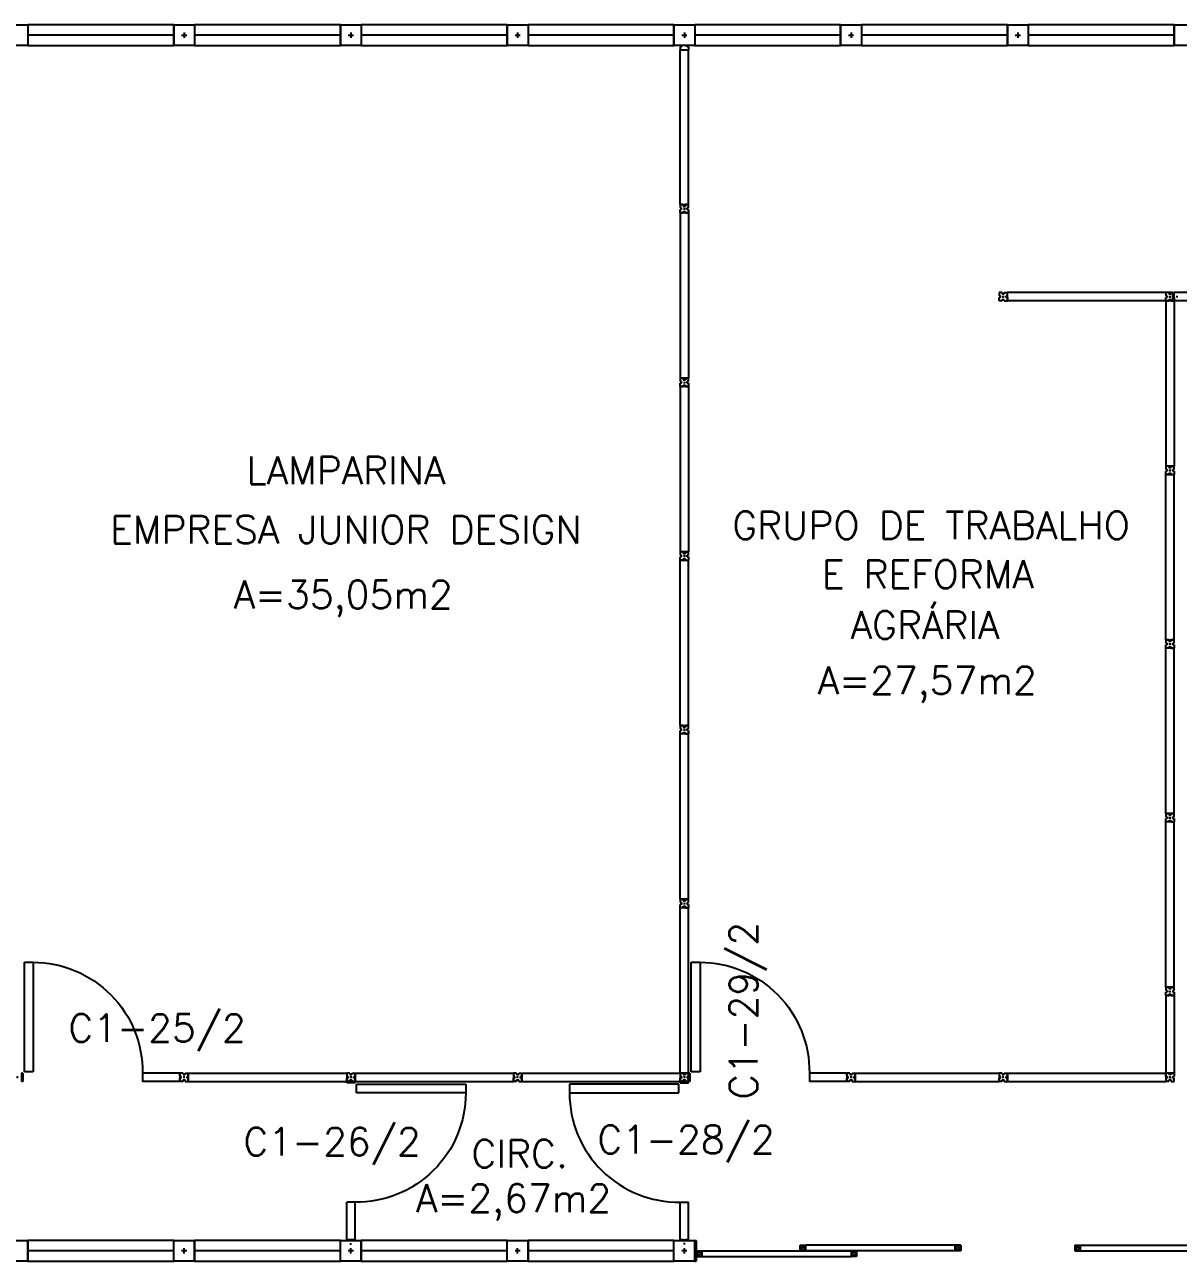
# Model space of a CAD drawing. Header units: centimetres. Extents: x -29 to 78, y -13 to 56.
# Drawn here: x 0.67 to 8.97, y 37.05 to 45.95 of the extents above; entities that cross this region are included whole.
import ezdxf
from ezdxf.enums import TextEntityAlignment as Align

# ---------------------------------------------------------------- set-up
doc = ezdxf.new("R2010")
doc.units = ezdxf.units.CM
doc.header["$LTSCALE"] = 0.01
doc.header["$MEASUREMENT"] = 0
doc.layers.get('0').update_dxf_attribs({"color": 1, "linetype": 'CONTINUOUS'})
for name, color, linetype in [('AREA', 2, 'CONTINUOUS'), ('DIV', 2, 'CONTINUOUS'), ('ENDEREÇO', 2, 'CONTINUOUS'), ('ESQUA', 1, 'CONTINUOUS'), ('PORTA', 2, 'CONTINUOUS'), ('TEXTO', 2, 'CONTINUOUS')]:
    doc.layers.add(name, color=color, linetype=linetype)
doc.styles.add('UNB-100', font='simplex.shx', dxfattribs={"height": 0.2})

# ---------------------------------------------------------------- blocks, each defined once
blk = doc.blocks.new('IMTT125')
for p, q in [((-0.03, -0.083), (-0.03, -0.105)), ((-0.03, -0.083), (-0.02, -0.083)), ((-0.02, -0.083), (-0.02, -0.075)), ((0.02, -0.075), (-0.02, -0.075)), ((0, -0.0801), (0, -0.0699)), ((0.02, -0.083), (0.02, -0.075)), ((0.03, -0.083), (0.02, -0.083)), ((0.03, -0.083), (0.03, -0.105)), ((-0.03, -1.22), (-0.03, -0.105)), ((-0.03, -0.105), (0.03, -0.105)), ((0.03, -1.22), (0.03, -0.105)), ((-0.03, -1.22), (0.03, -1.22)), ((-0.009, -1.22), (-0.027, -1.22)), ((0, -1.2551), (0, -1.2449)), ((0.03, -1.22), (0.009, -1.22)), ((0.009, -1.22), (0.027, -1.22)), ((0.0051, -1.25), (-0.0051, -1.25))]:
    blk.add_line(p, q)
blk = doc.blocks.new('DIV125')
for p, q in [((0.0051, 1.25), (-0.0051, 1.25)), ((0, 1.2551), (0, 1.2449)), ((0, 1.2449), (0, 1.2551)), ((-0.03, 1.22), (0.03, 1.22)), ((-0.03, 0.03), (-0.03, 1.22)), ((0.03, 0.03), (0.03, 1.22)), ((-0.03, 0.03), (0.03, 0.03)), ((-0.009, 0.03), (-0.027, 0.03)), ((0.0051, 0), (-0.0051, 0)), ((0, -0.0051), (0, 0.0051)), ((0.009, 0.03), (0.027, 0.03)), ((0.03, 0.03), (0.009, 0.03))]:
    blk.add_line(p, q)
blk = doc.blocks.new('MTT')
at = {"color": 2}
for p, q in [((-0.008, 0.03), (-0.03, 0.03)), ((-0.03, 0.03), (-0.03, 0.006)), ((-0.0205, 0.006), (-0.03, 0.006)), ((-0.0205, -0.006), (-0.0205, 0.006)), ((-0.008, 0.03), (-0.008, 0.02)), ((-0.008, 0.02), (0.008, 0.02)), ((-0.0051, 0), (0.0051, 0)), ((0, -0.0051), (0, 0.0051)), ((0.008, 0.03), (0.03, 0.03)), ((0.008, 0.03), (0.008, 0.02)), ((0.0205, -0.006), (0.0205, 0.006)), ((0.0205, 0.006), (0.03, 0.006)), ((0.03, 0.006), (0.03, 0.03)), ((-0.0205, -0.006), (-0.03, -0.006)), ((-0.03, -0.03), (-0.03, -0.006)), ((-0.008, -0.03), (-0.03, -0.03)), ((-0.008, -0.02), (0.008, -0.02)), ((-0.008, -0.03), (-0.008, -0.02)), ((0.008, -0.03), (0.008, -0.02)), ((0.008, -0.03), (0.03, -0.03)), ((0.0205, -0.006), (0.03, -0.006)), ((0.03, -0.006), (0.03, -0.03))]:
    blk.add_line(p, q, dxfattribs=at)
blk = doc.blocks.new('DIV12')
for p, q in [((-0.0051, 0), (0.0051, 0)), ((0, -0.0051), (0, 0.0051)), ((0.03, 0.03), (1.17, 0.03)), ((0.03, 0.03), (0.03, -0.03)), ((0.03, 0.009), (0.03, 0.027)), ((1.17, 0.03), (1.17, -0.03)), ((1.1949, 0), (1.2051, 0)), ((1.2051, 0), (1.1949, 0)), ((1.2, -0.0051), (1.2, 0.0051)), ((0.03, -0.03), (0.03, -0.009)), ((0.03, -0.009), (0.03, -0.027)), ((0.03, -0.03), (1.17, -0.03))]:
    blk.add_line(p, q)
blk = doc.blocks.new('PD12')
at = {"color": 2}
for p, q in [((-0.05, 0.8268), (-0.1128, 0.8268)), ((-0.1128, 0.8268), (-0.1128, 0.0396)), ((-0.05, 0.0396), (-0.05, 0.8268)), ((-1.2051, 0), (-1.1949, 0)), ((-1.2, -0.0051), (-1.2, 0.0051)), ((-1.17, 0.03), (-1.17, -0.03)), ((-1.17, 0.03), (-0.9, 0.03)), ((-1.17, 0.009), (-1.17, 0.027)), ((-0.9, 0.03), (-0.9, -0.03)), ((-0.1128, 0.0396), (-0.05, 0.0396)), ((-0.04, 0.03), (-0.04, -0.03)), ((-0.04, 0.03), (-0.03, 0.03)), ((-0.03, 0.03), (-0.03, -0.03)), ((0.0051, 0), (-0.0051, 0)), ((-0.0051, 0), (0.0051, 0)), ((0, -0.0051), (0, 0.0051)), ((-1.17, -0.009), (-1.17, -0.027)), ((-1.17, -0.03), (-1.17, -0.009)), ((-1.17, -0.03), (-0.9, -0.03)), ((-0.04, -0.03), (-0.03, -0.03))]:
    blk.add_line(p, q, dxfattribs=at)
at = {"color": 1}
blk.add_arc((-0.1128, 0.0396), 0.7872, 90, 180.70035, dxfattribs=at)

msp = doc.modelspace()

# ---------------------------------------------------------------- linework, layer by layer
at = {"layer": 'DIV'}
for p, q in [((8.9072, 38.991), (8.9174, 38.991)), ((8.9123, 38.9961), (8.9123, 38.9859)), ((8.9423, 38.961), (8.8823, 38.961)), ((8.8823, 38.961), (8.8823, 38.4035)), ((8.8823, 38.961), (8.9033, 38.961)), ((8.9033, 38.961), (8.8853, 38.961)), ((8.9213, 38.961), (8.9393, 38.961)), ((8.9423, 38.961), (8.9423, 38.4035)), ((5.4122, 38.3735), (5.4224, 38.3735)), ((5.4173, 38.3684), (5.4173, 38.3786)), ((5.4473, 38.4035), (5.4473, 38.3435)), ((5.4473, 38.3825), (5.4473, 38.4005)), ((5.4473, 38.3435), (5.4473, 38.3645)), ((5.4473, 38.3645), (5.4473, 38.3465)), ((6.5873, 38.4035), (6.5873, 38.3435)), ((6.6122, 38.3735), (6.6224, 38.3735)), ((6.6224, 38.3735), (6.6122, 38.3735)), ((6.6122, 38.3735), (6.6224, 38.3735)), ((6.6173, 38.3684), (6.6173, 38.3786)), ((6.6173, 38.3684), (6.6173, 38.3786)), ((6.6473, 38.4035), (7.6823, 38.4035)), ((6.6473, 38.4035), (6.6473, 38.3435)), ((6.6473, 38.3825), (6.6473, 38.4005)), ((6.6473, 38.3435), (6.6473, 38.3645)), ((6.6473, 38.3645), (6.6473, 38.3465)), ((7.6823, 38.4035), (7.6823, 38.3435)), ((7.7072, 38.3735), (7.7174, 38.3735)), ((7.7174, 38.3735), (7.7072, 38.3735)), ((7.7123, 38.3684), (7.7123, 38.3786)), ((8.9423, 38.4035), (8.8823, 38.4035)), ((8.9072, 38.3735), (8.9174, 38.3735)), ((8.9123, 38.3684), (8.9123, 38.3786)), ((8.9123, 38.3786), (8.9123, 38.3684)), ((5.3873, 38.3435), (5.4473, 38.3435)), ((5.4083, 38.3435), (5.3903, 38.3435)), ((5.4113, 38.351), (5.4113, 38.3445)), ((5.4123, 38.351), (5.4123, 38.3455)), ((5.4123, 38.3435), (5.4223, 38.3435)), ((5.4213, 38.353), (5.4133, 38.353)), ((5.4213, 38.352), (5.4133, 38.352)), ((5.4133, 38.3445), (5.4213, 38.3445)), ((5.4223, 38.351), (5.4223, 38.3455)), ((5.4233, 38.351), (5.4233, 38.3445)), ((5.4473, 38.3435), (5.4263, 38.3435)), ((5.4263, 38.3435), (5.4443, 38.3435)), ((6.6473, 38.3435), (7.6823, 38.3435))]:
    msp.add_line(p, q, dxfattribs=at)
for centre, radius, start, end in [((5.4133, 38.351), 0.002, 90, 180), ((5.4123, 38.3445), 0.001, 180, 270), ((5.4133, 38.351), 0.001, 90, 180), ((5.4133, 38.3455), 0.001, 180, 270), ((5.4213, 38.351), 0.002, 0, 90), ((5.4213, 38.351), 0.001, 0, 90), ((5.4213, 38.3455), 0.001, 270, 0), ((5.4223, 38.3445), 0.001, 270, 0)]:
    msp.add_arc(centre, radius, start, end, dxfattribs=at)
at = {"layer": 'ESQUA'}
for p, q in [((0.5423, 45.9485), (0.6923, 45.9485)), ((0.6923, 45.9485), (0.6923, 45.7985)), ((1.7423, 45.9485), (0.6923, 45.9485)), ((0.6923, 45.9485), (0.6923, 45.7985)), ((1.7423, 45.9485), (1.8923, 45.9485)), ((1.7423, 45.9485), (1.7423, 45.7985)), ((1.7423, 45.7985), (1.7423, 45.9485)), ((2.9423, 45.9485), (1.8923, 45.9485)), ((1.8923, 45.9485), (1.8923, 45.7985)), ((1.8923, 45.9485), (1.8923, 45.7985)), ((2.9423, 45.7985), (2.9423, 45.9485)), ((2.9423, 45.9485), (3.0923, 45.9485)), ((2.9423, 45.9485), (2.9423, 45.7985)), ((3.0923, 45.9485), (3.0923, 45.7985)), ((4.1423, 45.9485), (3.0923, 45.9485)), ((3.0923, 45.9485), (3.0923, 45.7985)), ((4.1423, 45.9485), (4.2923, 45.9485)), ((4.1423, 45.9485), (4.1423, 45.7985)), ((4.1423, 45.7985), (4.1423, 45.9485)), ((4.2923, 45.9485), (4.2923, 45.7985)), ((5.3423, 45.9485), (4.2923, 45.9485)), ((4.2923, 45.9485), (4.2923, 45.7985)), ((5.3423, 45.9485), (5.4923, 45.9485)), ((5.3423, 45.9485), (5.3423, 45.7985)), ((5.3423, 45.7985), (5.3423, 45.9485)), ((5.4923, 45.9485), (5.4923, 45.7985)), ((6.5423, 45.9485), (5.4923, 45.9485)), ((5.4923, 45.9485), (5.4923, 45.7985)), ((6.5423, 45.9485), (6.6923, 45.9485)), ((6.5423, 45.9485), (6.5423, 45.7985)), ((6.5423, 45.7985), (6.5423, 45.9485)), ((6.6923, 45.9485), (6.6923, 45.7985)), ((7.7423, 45.9485), (6.6923, 45.9485)), ((6.6923, 45.9485), (6.6923, 45.7985)), ((7.7423, 45.7985), (7.7423, 45.9485)), ((7.7423, 45.9485), (7.8923, 45.9485)), ((7.7423, 45.9485), (7.7423, 45.7985)), ((8.9423, 45.9485), (7.8923, 45.9485)), ((7.8923, 45.9485), (7.8923, 45.7985)), ((7.8923, 45.9485), (7.8923, 45.7985)), ((8.9423, 45.7985), (8.9423, 45.9485)), ((8.9423, 45.9485), (9.0923, 45.9485)), ((8.9423, 45.9485), (8.9423, 45.7985)), ((1.7423, 45.8735), (0.6923, 45.8735)), ((1.7987, 45.8735), (1.836, 45.8735)), ((1.8173, 45.8921), (1.8173, 45.8548)), ((2.9423, 45.8735), (1.8923, 45.8735)), ((2.9987, 45.8735), (3.036, 45.8735)), ((3.0173, 45.8921), (3.0173, 45.8548)), ((4.1423, 45.8735), (3.0923, 45.8735)), ((4.1987, 45.8735), (4.236, 45.8735)), ((4.2173, 45.8921), (4.2173, 45.8548)), ((5.3423, 45.8735), (4.2923, 45.8735)), ((5.3987, 45.8735), (5.436, 45.8735)), ((5.4173, 45.8921), (5.4173, 45.8548)), ((6.5423, 45.8735), (5.4923, 45.8735)), ((6.5987, 45.8735), (6.636, 45.8735)), ((6.6173, 45.8921), (6.6173, 45.8548)), ((7.7423, 45.8735), (6.6923, 45.8735)), ((7.7987, 45.8735), (7.836, 45.8735)), ((7.8173, 45.8921), (7.8173, 45.8548)), ((8.9423, 45.8735), (7.8923, 45.8735)), ((0.6923, 45.7985), (0.5423, 45.7985)), ((0.6923, 45.7985), (1.7423, 45.7985)), ((1.8923, 45.7985), (1.7423, 45.7985)), ((1.8923, 45.7985), (2.9423, 45.7985)), ((3.0923, 45.7985), (2.9423, 45.7985)), ((3.0923, 45.7985), (4.1423, 45.7985)), ((4.2923, 45.7985), (4.1423, 45.7985)), ((4.2923, 45.7985), (5.3423, 45.7985)), ((5.4923, 45.7985), (5.3423, 45.7985)), ((5.4923, 45.7985), (6.5423, 45.7985)), ((6.6923, 45.7985), (6.5423, 45.7985)), ((6.6923, 45.7985), (7.7423, 45.7985)), ((7.8923, 45.7985), (7.7423, 45.7985)), ((7.8923, 45.7985), (8.9423, 45.7985)), ((9.0923, 45.7985), (8.9423, 45.7985)), ((0.5423, 37.1985), (0.6923, 37.1985)), ((0.6923, 37.0485), (0.6923, 37.1985)), ((1.7423, 37.1985), (0.6923, 37.1985)), ((0.6923, 37.1985), (0.6923, 37.0485)), ((1.7423, 37.1235), (0.6923, 37.1235)), ((1.7423, 37.1985), (1.8923, 37.1985)), ((1.7423, 37.0485), (1.7423, 37.1985)), ((1.7423, 37.0485), (1.7423, 37.1985)), ((1.836, 37.1235), (1.7987, 37.1235)), ((1.8173, 37.1048), (1.8173, 37.1421)), ((2.9423, 37.1985), (1.8923, 37.1985)), ((1.8923, 37.1985), (1.8923, 37.0485)), ((1.8923, 37.0485), (1.8923, 37.1985)), ((2.9423, 37.1235), (1.8923, 37.1235)), ((2.9423, 37.0485), (2.9423, 37.1985)), ((2.9423, 37.1985), (3.0923, 37.1985)), ((2.9423, 37.0485), (2.9423, 37.1985)), ((3.036, 37.1235), (2.9987, 37.1235)), ((3.0173, 37.1048), (3.0173, 37.1421)), ((3.0923, 37.0485), (3.0923, 37.1985)), ((4.1423, 37.1985), (3.0923, 37.1985)), ((3.0923, 37.1985), (3.0923, 37.0485)), ((4.1423, 37.1235), (3.0923, 37.1235)), ((4.1423, 37.1985), (4.2923, 37.1985)), ((4.1423, 37.0485), (4.1423, 37.1985)), ((4.1423, 37.0485), (4.1423, 37.1985)), ((4.236, 37.1235), (4.1987, 37.1235)), ((4.2173, 37.1048), (4.2173, 37.1421)), ((4.2923, 37.0485), (4.2923, 37.1985)), ((5.3423, 37.1985), (4.2923, 37.1985)), ((4.2923, 37.1985), (4.2923, 37.0485)), ((5.3423, 37.1235), (4.2923, 37.1235)), ((5.3423, 37.1985), (5.4923, 37.1985)), ((5.3423, 37.0485), (5.3423, 37.1985)), ((5.3423, 37.0485), (5.3423, 37.1985)), ((5.436, 37.1235), (5.3987, 37.1235)), ((5.4173, 37.1048), (5.4173, 37.1421)), ((5.4923, 37.1985), (5.4923, 37.0485)), ((5.4923, 37.0485), (5.4923, 37.1985)), ((0.6923, 37.0485), (0.5423, 37.0485)), ((0.6923, 37.0485), (1.7423, 37.0485)), ((1.8923, 37.0485), (1.7423, 37.0485)), ((1.8923, 37.0485), (2.9423, 37.0485)), ((3.0923, 37.0485), (2.9423, 37.0485)), ((3.0923, 37.0485), (4.1423, 37.0485)), ((4.2923, 37.0485), (4.1423, 37.0485)), ((4.2923, 37.0485), (5.3423, 37.0485)), ((5.4923, 37.0485), (5.3423, 37.0485))]:
    msp.add_line(p, q, dxfattribs=at)
at = {"layer": 'PORTA'}
for p, q in [((5.4923, 37.1985), (5.5023, 37.1985)), ((5.5023, 37.1985), (5.5023, 37.1035)), ((5.5023, 37.1235), (5.5423, 37.1235)), ((5.5123, 37.1135), (5.5323, 37.1135)), ((5.5123, 37.1135), (5.5123, 37.0935)), ((5.5323, 37.1135), (5.5323, 37.0935)), ((5.5423, 37.1235), (5.5423, 37.0835)), ((5.5423, 37.1235), (6.6173, 37.1235)), ((6.2519, 37.1235), (6.2519, 37.1635)), ((6.2519, 37.1635), (6.2919, 37.1635)), ((6.2519, 37.1235), (6.2919, 37.1235)), ((6.2619, 37.1335), (6.2619, 37.1535)), ((6.2619, 37.1535), (6.2819, 37.1535)), ((6.2619, 37.1335), (6.2819, 37.1335)), ((6.2819, 37.1335), (6.2819, 37.1535)), ((6.2919, 37.1235), (6.2919, 37.1635)), ((7.3669, 37.1635), (6.2919, 37.1635)), ((7.3669, 37.1235), (6.2919, 37.1235)), ((6.6173, 37.1235), (6.6173, 37.0835)), ((6.6573, 37.1235), (6.6173, 37.1235)), ((6.6273, 37.1135), (6.6273, 37.0935)), ((6.6473, 37.1135), (6.6273, 37.1135)), ((6.6473, 37.1135), (6.6473, 37.0935)), ((6.6573, 37.1235), (6.6573, 37.0835)), ((7.4069, 37.1635), (7.3669, 37.1635)), ((7.3669, 37.1235), (7.3669, 37.1635)), ((7.4069, 37.1235), (7.3669, 37.1235)), ((7.3969, 37.1535), (7.3769, 37.1535)), ((7.3769, 37.1335), (7.3769, 37.1535)), ((7.3969, 37.1335), (7.3769, 37.1335)), ((7.3969, 37.1335), (7.3969, 37.1535)), ((7.4069, 37.1635), (7.4069, 37.1235)), ((8.2277, 37.1635), (8.2677, 37.1635)), ((8.2277, 37.1635), (8.2277, 37.1235)), ((8.2277, 37.1235), (8.2677, 37.1235)), ((8.2377, 37.1335), (8.2377, 37.1535)), ((8.2377, 37.1535), (8.2577, 37.1535)), ((8.2377, 37.1335), (8.2577, 37.1335)), ((8.2577, 37.1335), (8.2577, 37.1535)), ((8.2677, 37.1635), (9.3427, 37.1635)), ((8.2677, 37.1235), (8.2677, 37.1635)), ((8.2677, 37.1235), (9.3427, 37.1235)), ((5.4923, 37.0485), (5.5023, 37.0485)), ((5.5023, 37.1035), (5.5023, 37.0485)), ((5.5023, 37.0835), (5.5423, 37.0835)), ((5.5123, 37.0935), (5.5323, 37.0935)), ((5.5423, 37.0835), (6.6173, 37.0835)), ((6.6573, 37.0835), (6.6173, 37.0835)), ((6.6473, 37.0935), (6.6273, 37.0935))]:
    msp.add_line(p, q, dxfattribs=at)

# ---------------------------------------------------------------- block references
at = {"layer": 'DIV'}
for name, p in [('IMTT125', (5.4173, 45.8735)), ('MTT', (5.4173, 44.6235)), ('MTT', (7.7123, 43.991)), ('MTT', (8.9123, 43.991)), ('MTT', (5.4173, 43.3735)), ('MTT', (8.9123, 42.741)), ('DIV125', (8.9123, 41.491)), ('MTT', (5.4173, 42.1235)), ('DIV125', (5.4173, 40.8735)), ('MTT', (8.9123, 41.491)), ('MTT', (5.4173, 40.8735)), ('MTT', (8.9123, 40.241)), ('MTT', (1.8173, 38.3735)), ('MTT', (1.8173, 38.3735)), ('DIV12', (1.8173, 38.3735)), ('MTT', (3.0173, 38.3735)), ('MTT', (3.0173, 38.3735)), ('DIV12', (3.0173, 38.3735)), ('MTT', (4.2173, 38.3735)), ('DIV12', (4.2173, 38.3735)), ('MTT', (6.6173, 38.3735)), ('MTT', (6.6173, 38.3735)), ('MTT', (7.7123, 38.3735)), ('MTT', (7.7123, 38.3735)), ('DIV12', (7.7123, 38.3735))]:
    msp.add_blockref(name, p, dxfattribs=at)
for name, p, rotation in [('DIV125', (5.4173, 44.6235), 180), ('DIV125', (8.9623, 43.991), 90), ('DIV125', (8.9123, 43.991), 180), ('DIV125', (10.1623, 43.991), 90), ('DIV125', (5.4173, 43.3735), 180), ('PD12', (5.4173, 38.3735), 90)]:
    msp.add_blockref(name, p, dxfattribs=dict(at, rotation=rotation))
at = {"layer": 'DIV', "xscale": -1}
for name, p in [('DIV125', (8.9123, 40.241)), ('DIV125', (5.4173, 39.6235)), ('DIV125', (8.9123, 38.991)), ('DIV125', (5.4173, 38.3735)), ('PD12', (0.6173, 38.3735)), ('PD12', (5.4173, 38.3735)), ('MTT', (8.9123, 38.3735)), ('MTT', (8.9123, 38.3735))]:
    msp.add_blockref(name, p, dxfattribs=at)
for name, p, rotation in [('MTT', (8.9123, 40.241), 180), ('MTT', (5.4173, 39.6235), 180), ('MTT', (8.9123, 38.991), 180), ('PD12', (3.0173, 38.3735), 270), ('MTT', (5.4173, 38.3735), 180)]:
    msp.add_blockref(name, p, dxfattribs=dict(at, rotation=rotation))

# ---------------------------------------------------------------- texts
at = {"layer": 'AREA', "style": 'UNB-100'}
for s, p in [('A=35,05m2', (2.9623, 41.7473)), ('A=27,57m2', (7.1659, 41.1294)), ('A=2,67m2', (4.1883, 37.4029))]:
    msp.add_text(s, height=0.2, dxfattribs=at).set_placement(p, align=Align.CENTER)
at = {"layer": 'ENDEREÇO', "insert": (5.7427, 38.2144), "char_height": 0.2, "width": 1.659499, "attachment_point": 1, "rotation": 90, "style": 'UNB-100'}
msp.add_mtext('C1-29/2', dxfattribs=at)
at = {"layer": 'ENDEREÇO', "char_height": 0.2, "attachment_point": 1, "style": 'UNB-100'}
for s, insert, width in [('C1-25/2', (0.9836, 38.8277), 1.331329), ('C1-26/2', (2.243, 38.0089), 1.331329), ('C1-28/2', (4.7905, 38.0251), 1.522908)]:
    msp.add_mtext(s, dxfattribs=dict(at, insert=insert, width=width))
at = {"layer": 'TEXTO', "style": 'UNB-100'}
for s, p in [('LAMPARINA', (2.9814, 42.6405)), ('EMPRESA JUNIOR DESIGN', (2.9814, 42.2149)), ('GRUPO DE TRABALHO', (7.1929, 42.2454)), ('E REFORMA', (7.17, 41.8943)), ('AGRÁRIA', (7.1488, 41.5279)), ('CIRC.', (4.232, 37.7223))]:
    msp.add_text(s, height=0.2, dxfattribs=at).set_placement(p, align=Align.CENTER)

doc.saveas('drawing.dxf')
